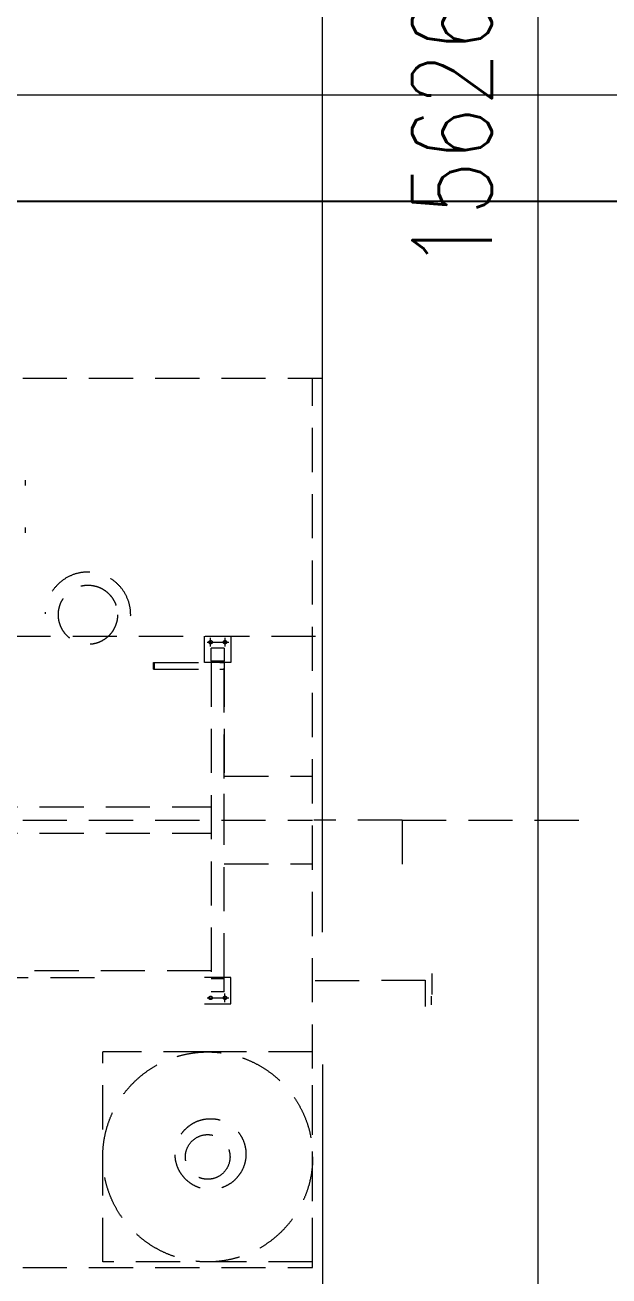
# Model space of a CAD drawing. Header units: inches. Extents: x 702888 to 852715, y 9845 to 271320.
# Drawn here: x 784117 to 787422, y 247160 to 254237 of the extents above; entities that cross this region are included whole.
import ezdxf

# ---------------------------------------------------------------- set-up
doc = ezdxf.new("R2010")
doc.units = ezdxf.units.IN
doc.header["$MEASUREMENT"] = 0
doc.header["$PDMODE"] = 34
doc.linetypes.add('DASHED2', pattern=[0.375, 0.25, -0.125])
doc.layers.get('0').update_dxf_attribs({"lineweight": 5})
doc.layers.get('Defpoints').update_dxf_attribs({"lineweight": 5})
doc.layers.add('AM_5', color=3, linetype='Continuous', lineweight=15)
doc.layers.add('chain', color=2, linetype='Continuous', lineweight=5)
doc.layers.add('stru pipe', color=120, linetype='Continuous')
doc.styles.add('s', font='simplex.shx', dxfattribs={"width": 0.8})
doc.dimstyles.new('mahesh$0', dxfattribs={"dimscale": 150, "dimtxt": 3, "dimasz": 2.5, "dimexe": 1, "dimexo": 1, "dimgap": 1, "dimtad": 1, "dimdec": 1, "dimzin": 12, "dimtxsty": 's', "dimcen": 2.5, "dimclrd": 1, "dimclre": 1, "dimclrt": 1, "dimadec": 0, "dimazin": 3, "dimtfac": 1, "dimtdec": 1, "dimtmove": 0, "dimatfit": 3, "dimfxl": 1, "dimlwd": 13, "dimlwe": 13, "dimarcsym": 0})

# ---------------------------------------------------------------- blocks, each defined once
blk = doc.blocks.new('*D418')
at = {"layer": 'AM_5', "color": 1, "lineweight": 13, "transparency": 16777216}
for p, q in [((74324.6, 26720.6), (75544.9, 26720.6)), ((75394.9, 26345.6), (75394.9, 11469)), ((75318.1, 11094), (75244.9, 11094))]:
    blk.add_line(p, q, dxfattribs=at)
at = {"layer": 'AM_5', "color": 1, "transparency": 16777216}
for points in [[(75332.4, 26345.6), (75457.4, 26345.6), (75394.9, 26720.6)], [(75332.4, 11469), (75457.4, 11469), (75394.9, 11094)]]:
    blk.add_solid(points, dxfattribs=at)
at = {"layer": 'Defpoints', "color": 0, "transparency": 16777216}
for p in [(74174.6, 26720.6), (75394.9, 11094), (75468.1, 11094)]:
    blk.add_point(p, dxfattribs=at)
at = {"layer": 'AM_5', "color": 1, "transparency": 16777216, "insert": (74977.1, 18907.3), "char_height": 450, "attachment_point": 5, "rotation": 90, "style": 's'}
blk.add_mtext('15626,6', dxfattribs=at)
blk = doc.blocks.new('*D419')
at = {"layer": 'AM_5', "color": 1, "lineweight": 13, "transparency": 16777216}
for p, q in [((69374.6, 13410.1), (69374.6, 11843.1)), ((74174.6, 13410.1), (74174.6, 11843.1)), ((69749.6, 11993.1), (73799.6, 11993.1))]:
    blk.add_line(p, q, dxfattribs=at)
at = {"layer": 'AM_5', "color": 1, "transparency": 16777216}
for points in [[(69749.6, 12055.6), (69749.6, 11930.6), (69374.6, 11993.1)], [(73799.6, 12055.6), (73799.6, 11930.6), (74174.6, 11993.1)]]:
    blk.add_solid(points, dxfattribs=at)
at = {"layer": 'Defpoints', "color": 0, "transparency": 16777216}
for p in [(69374.6, 13560.1), (74174.6, 13560.1), (74174.6, 11993.1)]:
    blk.add_point(p, dxfattribs=at)
at = {"layer": 'AM_5', "color": 1, "transparency": 16777216, "insert": (71774.6, 12368.1), "char_height": 450, "attachment_point": 5, "style": 's'}
blk.add_mtext('4800', dxfattribs=at)
blk = doc.blocks.new('A$C76b9bb42')
for p, q in [((74174.5672, 14160.1254), (74174.5672, 26720.6253)), ((68374.5672, 18293.9888), (82561.653, 18293.9888))]:
    blk.add_line(p, q)
at = {"linetype": 'DASHED2', "ltscale": 1000}
for p, q in [((69478.6423, 17293.9888), (74174.5672, 17293.9888)), ((74119.8014, 12262.6967), (74119.8014, 17293.9888)), ((72494.8877, 16686.4995), (72494.8877, 16716.1995)), ((72494.8877, 16419.1995), (72494.8877, 16448.8995)), ((69386.568, 15833.489), (74186.568, 15833.489)), ((73508.4264, 15684.989), (73508.4264, 15833.489)), ((73522.0611, 15800.0765), (73644.4856, 15800.0765)), ((73541.8389, 15775.8273), (73541.8389, 15823.7583)), ((73623.5139, 15823.7583), (73623.5139, 15775.8273)), ((73656.9264, 15833.489), (73656.9264, 15684.989)), ((73619.8014, 15766.664), (73545.5514, 15766.664)), ((73545.5514, 15692.414), (73545.5514, 15766.664)), ((73619.8014, 15766.664), (73619.8014, 15692.414)), ((73219.8014, 15684.989), (73619.8014, 15684.989)), ((73219.8014, 15647.864), (73219.8014, 15684.989)), ((73219.8014, 15647.864), (73619.8014, 15647.864)), ((73223.8014, 15647.864), (73223.8014, 15684.989)), ((73223.8014, 15684.989), (73545.5514, 15684.989)), ((73223.8014, 15647.864), (73545.5514, 15647.864)), ((73656.9264, 15684.989), (73508.4264, 15684.989)), ((73545.5514, 15692.414), (73545.5514, 15647.864)), ((73619.8014, 15692.414), (73545.5514, 15692.414)), ((73545.5514, 15684.989), (73545.5514, 13902.989)), ((73619.8014, 15684.989), (73619.8014, 15692.414)), ((73619.8014, 13902.989), (73619.8014, 15684.989)), ((73619.8014, 15684.989), (73619.8014, 14942.489)), ((73619.8014, 15041.4889), (74119.8014, 15041.4889)), ((73619.8014, 14719.739), (73619.8014, 14942.489)), ((69948.8923, 14868.2389), (73545.5514, 14868.2389)), ((69478.6423, 14793.989), (74119.8014, 14793.989)), ((74626.046, 14793.989), (74126.046, 14793.989)), ((74626.046, 14793.989), (74126.046, 14793.989)), ((74626.046, 14793.989), (75626.046, 14793.989)), ((74626.9758, 14793.9882), (74626.9758, 14447.1524)), ((69948.8923, 14719.7389), (73545.5514, 14719.7389)), ((73619.8014, 14546.4889), (74119.8014, 14546.4889)), ((73545.5514, 13940.114), (71558.7716, 13940.114)), ((72885.244, 13901.5621), (71558.7716, 13901.5621)), ((73656.9264, 13902.989), (73508.4264, 13902.989)), ((73619.8014, 13895.564), (73545.5514, 13895.564)), ((73619.8014, 13821.314), (73619.8014, 13902.989)), ((73656.9264, 13754.489), (73656.9264, 13902.989)), ((74133.4845, 13886.3506), (74756.667, 13887.7774)), ((74756.667, 13887.7774), (74756.667, 13739.2774)), ((74793.792, 13924.9024), (74793.792, 13806.1024)), ((73619.8014, 13821.314), (73545.5514, 13821.314)), ((73623.5139, 13764.2197), (73623.5139, 13812.1506)), ((73508.4264, 13754.489), (73656.9264, 13754.489)), ((73522.0611, 13787.9015), (73644.4856, 13787.9015)), ((74790.0795, 13796.9391), (74790.0795, 13749.0082)), ((73525.8014, 13481.9888), (72931.8014, 13481.9888)), ((72931.8014, 12293.9888), (72931.8014, 13481.9888)), ((74119.8014, 13481.9888), (73525.8014, 13481.9888)), ((74119.8014, 12293.9888), (74119.8014, 13481.9888)), ((69478.6423, 12262.6967), (74119.8014, 12262.6967)), ((74119.8014, 12293.9888), (72931.8014, 12293.9888))]:
    blk.add_line(p, q, dxfattribs=at)
for centre, radius in [((72847.973, 15955.0225), 167.5625), ((73541.8389, 15800.0765), 9.6525), ((73623.5139, 15800.0765), 9.6525), ((73541.8389, 13787.9015), 9.6525), ((73623.5139, 13787.9015), 9.6525), ((73525.8014, 12887.9888), 594), ((73541.7859, 12903.9733), 200.475), ((73525.8014, 12887.9888), 126.225)]:
    blk.add_circle(centre, radius, dxfattribs=at)
blk.add_arc((72847.973, 15955.0225), 241.8125, 358.58142124, 178.58142124, dxfattribs=at)
at = {"layer": 'chain', "color": 3}
blk.add_line((83678.5667, 18893.989), (55278.7179, 18893.989), dxfattribs=at)
at = {"layer": 'stru pipe'}
blk.add_lwpolyline([(67968.1101, 11093.9888), (82968.1101, 11093.9888), (82968.1101, 18293.9888), (67968.1101, 18293.9888)], close=True, dxfattribs=at)
at = {"layer": 'AM_5'}
dim = blk.add_linear_dim(base=(75394.9106, 11093.9888), p1=(74174.5672, 26720.6253), p2=(75468.1101, 11093.9888), angle=90, dimstyle='mahesh$0', override={"dimfxl": 0.35}, dxfattribs=at)
dim.commit()
dim.dimension.update_dxf_attribs({"geometry": '*D418', "text_midpoint": (74977.0534, 18907.3071)})
dim = blk.add_linear_dim(base=(74174.5672, 11993.1021), p1=(69374.5672, 13560.1254), p2=(74174.5672, 13560.1254), dimstyle='mahesh$0', override={"dimfxl": 0.35}, dxfattribs=at)
dim.commit()
dim.dimension.update_dxf_attribs({"geometry": '*D419', "text_midpoint": (71774.5672, 12368.1021)})

msp = doc.modelspace()

# ---------------------------------------------------------------- linework, layer by layer
msp.add_circle((788386.798, 253839.31), 9967.954)

# ---------------------------------------------------------------- block references
at = {"layer": 'chain', "color": 1}
msp.add_blockref('A$C76b9bb42', (711625.145, 234945.321), dxfattribs=at)

doc.saveas('drawing.dxf')
